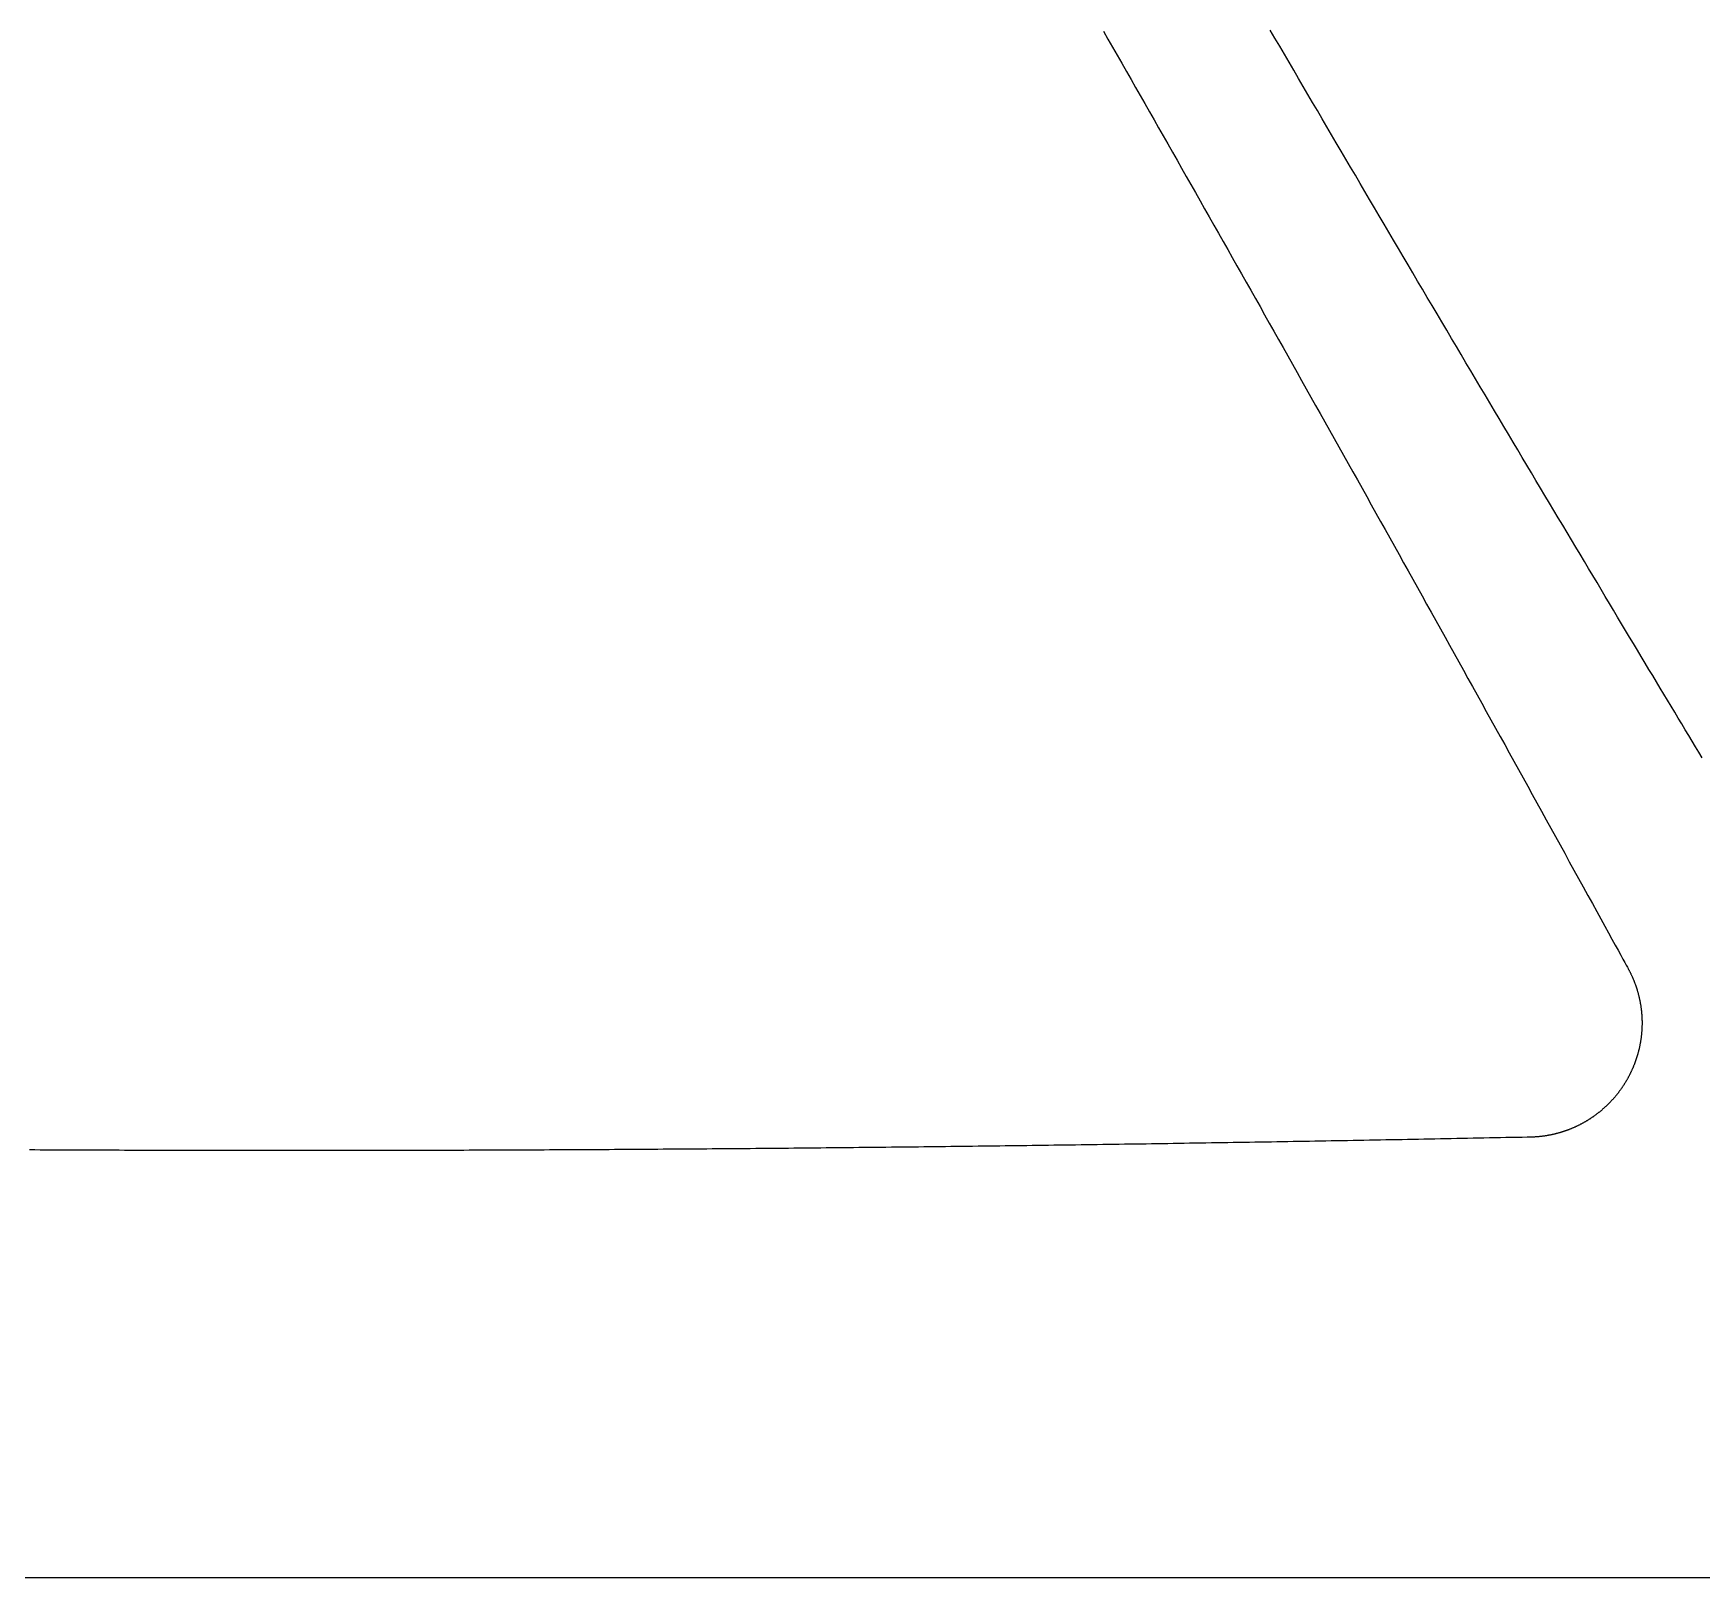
# Model space of a CAD drawing. Extents: x -3 to 136, y 0 to 121.
# Drawn here: x 81.09 to 97.9, y 0 to 15.56 of the extents above; entities that cross this region are included whole.
import ezdxf

# ---------------------------------------------------------------- set-up
doc = ezdxf.new("R2010")
doc.units = 0
doc.layers.get('0').update_dxf_attribs({"linetype": 'CONTINUOUS'})

msp = doc.modelspace()

# ---------------------------------------------------------------- linework, layer by layer
msp.add_lwpolyline([(69.26408, 119.9689, 0.57735027), (64.06792, 119.9689), (-2.59808, 4.5, 0.57735027), (0, 0), (133.332, 0, 0.57735027), (135.93008, 4.5)], format="xyb", close=True)
for points in [[(91.8734, 15.584, 0), (91.9198, 15.5029, 0), (91.9662, 15.4218, 0), (92.0126, 15.3407, 0), (92.0589, 15.2595, 0), (92.1053, 15.1784, 0), (92.1517, 15.0972, 0), (92.198, 15.0159, 0), (92.2444, 14.9347, 0), (92.2907, 14.8534, 0), (92.3371, 14.772, 0), (92.3834, 14.6907, 0), (92.4298, 14.6093, 0), (92.4762, 14.5278, 0), (92.5225, 14.4464, 0), (92.5689, 14.3648, 0), (92.6153, 14.2833, 0), (92.6616, 14.2017, 0), (92.708, 14.1201, 0), (92.7544, 14.0384, 0), (92.8008, 13.9566, 0), (92.8472, 13.8749, 0), (92.8936, 13.7931, 0), (92.94, 13.7112, 0), (92.9864, 13.6293, 0), (93.0328, 13.5473, 0), (93.0793, 13.4653, 0), (93.1257, 13.3832, 0), (93.1722, 13.3011, 0), (93.2187, 13.219, 0), (93.2651, 13.1367, 0), (93.3116, 13.0545, 0), (93.3581, 12.9721, 0), (93.4047, 12.8897, 0), (93.4512, 12.8073, 0), (93.4977, 12.7248, 0), (93.5443, 12.6422, 0), (93.5909, 12.5596, 0), (93.6375, 12.4769, 0), (93.6841, 12.3941, 0), (93.7307, 12.3113, 0), (93.7774, 12.2284, 0), (93.8241, 12.1454, 0), (93.8707, 12.0624, 0), (93.9175, 11.9793, 0), (93.9642, 11.8961, 0), (94.011, 11.8129, 0), (94.0577, 11.7295, 0), (94.1045, 11.6462, 0), (94.1514, 11.5627, 0), (94.1982, 11.4791, 0), (94.2451, 11.3955, 0), (94.292, 11.3118, 0), (94.3389, 11.2281, 0), (94.3857, 11.1444, 0), (94.4325, 11.0608, 0), (94.4793, 10.9772, 0), (94.526, 10.8937, 0), (94.5727, 10.8102, 0), (94.6193, 10.7268, 0), (94.6659, 10.6434, 0), (94.7124, 10.5601, 0), (94.759, 10.4767, 0), (94.8054, 10.3934, 0), (94.8519, 10.3102, 0), (94.8983, 10.2269, 0), (94.9447, 10.1437, 0), (94.9911, 10.0605, 0), (95.0374, 9.97727, 0), (95.0838, 9.89407, 0), (95.1301, 9.81088, 0), (95.1764, 9.72768, 0), (95.2226, 9.64449, 0), (95.2689, 9.56128, 0), (95.3151, 9.47807, 0), (95.3614, 9.39484, 0), (95.4076, 9.31159, 0), (95.4539, 9.22833, 0), (95.5001, 9.14503, 0), (95.5463, 9.06172, 0), (95.5926, 8.97837, 0), (95.6388, 8.89498, 0), (95.685, 8.81156, 0), (95.7313, 8.72809, 0), (95.7775, 8.64458, 0), (95.8238, 8.56102, 0), (95.8701, 8.47741, 0), (95.9164, 8.39374, 0), (95.9627, 8.31001, 0), (96.009, 8.22622, 0), (96.0554, 8.14236, 0), (96.1018, 8.05844, 0), (96.1482, 7.97443, 0), (96.1946, 7.89036, 0), (96.2411, 7.8062, 0), (96.2876, 7.72195, 0), (96.3341, 7.63762, 0), (96.3807, 7.5532, 0), (96.4273, 7.46868, 0), (96.474, 7.38407, 0), (96.5207, 7.29935, 0), (96.5674, 7.21453, 0), (96.6142, 7.1296, 0), (96.661, 7.04455, 0), (96.7079, 6.95939, 0), (96.7545, 6.87472, 0), (96.7998, 6.79244, 0), (96.8434, 6.71308, 0), (96.8853, 6.63704, 0), (96.925, 6.56474, 0), (96.9625, 6.4966, 0), (96.9974, 6.43302, 0), (97.0296, 6.37442, 0), (97.0589, 6.32121, 0), (97.0849, 6.27381, 0), (97.1075, 6.23264, 0), (97.1265, 6.19809, 0), (97.1416, 6.1706, 0), (97.1526, 6.15056, 0), (97.1593, 6.1384, 0)], [(97.9051, 8.26249, 0), (97.872, 8.31748, 0), (97.8385, 8.37311, 0), (97.8046, 8.42939, 0), (97.7704, 8.4863, 0), (97.7358, 8.54384, 0), (97.7008, 8.60201, 0), (97.6654, 8.66079, 0), (97.6297, 8.72018, 0), (97.5936, 8.78018, 0), (97.5572, 8.84077, 0), (97.5204, 8.90195, 0), (97.4833, 8.96372, 0), (97.4459, 9.02606, 0), (97.4081, 9.08898, 0), (97.37, 9.15246, 0), (97.3316, 9.21649, 0), (97.2928, 9.28108, 0), (97.2537, 9.34621, 0), (97.2143, 9.41188, 0), (97.1746, 9.47809, 0), (97.1346, 9.54482, 0), (97.0943, 9.61206, 0), (97.0537, 9.67982, 0), (97.0128, 9.74809, 0), (96.9716, 9.81685, 0), (96.9302, 9.88611, 0), (96.8884, 9.95585, 0), (96.8464, 10.0261, 0), (96.8041, 10.0968, 0), (96.7615, 10.1679, 0), (96.7187, 10.2396, 0), (96.6756, 10.3116, 0), (96.6323, 10.3842, 0), (96.5887, 10.4571, 0), (96.5449, 10.5305, 0), (96.5008, 10.6044, 0), (96.4565, 10.6786, 0), (96.4119, 10.7533, 0), (96.3671, 10.8284, 0), (96.3221, 10.9038, 0), (96.2769, 10.9797, 0), (96.2314, 11.056, 0), (96.1858, 11.1326, 0), (96.1399, 11.2096, 0), (96.0938, 11.287, 0), (96.0476, 11.3647, 0), (96.0011, 11.4429, 0), (95.9544, 11.5213, 0), (95.9076, 11.6001, 0), (95.8605, 11.6792, 0), (95.8133, 11.7587, 0), (95.7659, 11.8385, 0), (95.7183, 11.9186, 0), (95.6706, 11.999, 0), (95.6227, 12.0797, 0), (95.5746, 12.1608, 0), (95.5264, 12.2421, 0), (95.4781, 12.3237, 0), (95.4295, 12.4056, 0), (95.3809, 12.4877, 0), (95.3321, 12.5701, 0), (95.2832, 12.6527, 0), (95.2344, 12.7353, 0), (95.1856, 12.8178, 0), (95.1368, 12.9003, 0), (95.0881, 12.9827, 0), (95.0395, 13.065, 0), (94.9909, 13.1473, 0), (94.9424, 13.2295, 0), (94.8939, 13.3117, 0), (94.8455, 13.3938, 0), (94.7971, 13.4758, 0), (94.7488, 13.5579, 0), (94.7005, 13.6398, 0), (94.6523, 13.7217, 0), (94.6041, 13.8036, 0), (94.5559, 13.8854, 0), (94.5078, 13.9672, 0), (94.4598, 14.0489, 0), (94.4118, 14.1306, 0), (94.3639, 14.2122, 0), (94.3159, 14.2938, 0), (94.2681, 14.3754, 0), (94.2202, 14.4569, 0), (94.1725, 14.5384, 0), (94.1247, 14.6198, 0), (94.077, 14.7012, 0), (94.0294, 14.7826, 0), (93.9817, 14.8639, 0), (93.9342, 14.9452, 0), (93.8866, 15.0265, 0), (93.8391, 15.1077, 0), (93.7917, 15.1889, 0), (93.7442, 15.2701, 0), (93.6968, 15.3512, 0), (93.6495, 15.4324, 0), (93.6021, 15.5135, 0), (93.5549, 15.5945, 0)], [(97.1593, 6.1384, 0), (97.1618, 6.13377, 0), (97.1644, 6.12913, 0), (97.1668, 6.12447, 0), (97.1693, 6.11981, 0), (97.1718, 6.11513, 0), (97.1742, 6.11044, 0), (97.1766, 6.10575, 0), (97.179, 6.10104, 0), (97.1813, 6.09632, 0), (97.1836, 6.09159, 0), (97.186, 6.08685, 0), (97.1882, 6.0821, 0), (97.1905, 6.07734, 0), (97.1928, 6.07257, 0), (97.195, 6.06779, 0), (97.1972, 6.063, 0), (97.1994, 6.0582, 0), (97.2015, 6.05339, 0), (97.2036, 6.04857, 0), (97.2057, 6.04374, 0), (97.2078, 6.0389, 0), (97.2099, 6.03406, 0), (97.2119, 6.0292, 0), (97.214, 6.02433, 0), (97.216, 6.01945, 0), (97.2179, 6.01457, 0), (97.2199, 6.00967, 0), (97.2218, 6.00477, 0), (97.2237, 5.99986, 0), (97.2256, 5.99494, 0), (97.2275, 5.99, 0), (97.2293, 5.98507, 0), (97.2311, 5.98012, 0), (97.2329, 5.97516, 0), (97.2347, 5.9702, 0), (97.2364, 5.96522, 0), (97.2381, 5.96024, 0), (97.2398, 5.95525, 0), (97.2415, 5.95026, 0), (97.2432, 5.94525, 0), (97.2448, 5.94024, 0), (97.2464, 5.93521, 0), (97.248, 5.93018, 0), (97.2496, 5.92515, 0), (97.2511, 5.9201, 0), (97.2526, 5.91505, 0), (97.2541, 5.90999, 0), (97.2556, 5.90492, 0), (97.257, 5.89985, 0), (97.2584, 5.89477, 0), (97.2598, 5.88968, 0), (97.2612, 5.88458, 0), (97.2626, 5.87948, 0), (97.2639, 5.87437, 0), (97.2652, 5.86925, 0), (97.2665, 5.86413, 0), (97.2677, 5.85901, 0), (97.269, 5.85388, 0), (97.2702, 5.84874, 0), (97.2714, 5.8436, 0), (97.2725, 5.83845, 0), (97.2737, 5.8333, 0), (97.2748, 5.82815, 0), (97.2759, 5.82299, 0), (97.2769, 5.81782, 0), (97.278, 5.81265, 0), (97.279, 5.80748, 0), (97.28, 5.8023, 0), (97.2809, 5.79712, 0), (97.2819, 5.79193, 0), (97.2828, 5.78674, 0), (97.2837, 5.78155, 0), (97.2846, 5.77635, 0), (97.2854, 5.77115, 0), (97.2863, 5.76594, 0), (97.2871, 5.76074, 0), (97.2878, 5.75552, 0), (97.2886, 5.75031, 0), (97.2893, 5.74509, 0), (97.29, 5.73987, 0), (97.2907, 5.73464, 0), (97.2914, 5.72941, 0), (97.292, 5.72418, 0), (97.2926, 5.71894, 0), (97.2932, 5.71371, 0), (97.2938, 5.70847, 0), (97.2943, 5.70322, 0), (97.2948, 5.69798, 0), (97.2953, 5.69273, 0), (97.2958, 5.68748, 0), (97.2962, 5.68222, 0), (97.2966, 5.67697, 0), (97.297, 5.67171, 0), (97.2974, 5.66645, 0), (97.2977, 5.66119, 0), (97.298, 5.65593, 0), (97.2983, 5.65066, 0), (97.2986, 5.64539, 0), (97.2988, 5.64013, 0), (97.2991, 5.63486, 0), (97.2993, 5.62958, 0), (97.2994, 5.62431, 0), (97.2996, 5.61904, 0), (97.2997, 5.61376, 0), (97.2998, 5.60848, 0), (97.2999, 5.60321, 0), (97.2999, 5.59793, 0), (97.3, 5.59265, 0), (97.3, 5.58737, 0), (97.2999, 5.58209, 0), (97.2999, 5.57681, 0), (97.2998, 5.57154, 0), (97.2997, 5.56626, 0), (97.2996, 5.56099, 0), (97.2995, 5.55572, 0), (97.2993, 5.55045, 0), (97.2991, 5.54519, 0), (97.2989, 5.53992, 0), (97.2987, 5.53466, 0), (97.2984, 5.52939, 0), (97.2981, 5.52414, 0), (97.2978, 5.51888, 0), (97.2975, 5.51362, 0), (97.2971, 5.50837, 0), (97.2967, 5.50312, 0), (97.2963, 5.49787, 0), (97.2959, 5.49263, 0), (97.2954, 5.48738, 0), (97.295, 5.48214, 0), (97.2945, 5.4769, 0), (97.2939, 5.47167, 0), (97.2934, 5.46644, 0), (97.2928, 5.46121, 0), (97.2922, 5.45598, 0), (97.2916, 5.45076, 0), (97.2909, 5.44554, 0), (97.2903, 5.44033, 0), (97.2896, 5.43511, 0), (97.2889, 5.42991, 0), (97.2881, 5.4247, 0), (97.2874, 5.4195, 0), (97.2866, 5.4143, 0), (97.2858, 5.40911, 0), (97.2849, 5.40392, 0), (97.2841, 5.39873, 0), (97.2832, 5.39355, 0), (97.2823, 5.38837, 0), (97.2813, 5.3832, 0), (97.2804, 5.37803, 0), (97.2794, 5.37287, 0), (97.2784, 5.36771, 0), (97.2774, 5.36255, 0), (97.2763, 5.3574, 0), (97.2753, 5.35225, 0), (97.2742, 5.34711, 0), (97.2731, 5.34198, 0), (97.2719, 5.33684, 0), (97.2707, 5.33172, 0), (97.2696, 5.3266, 0), (97.2683, 5.32148, 0), (97.2671, 5.31637, 0), (97.2658, 5.31127, 0), (97.2646, 5.30617, 0), (97.2633, 5.30107, 0), (97.2619, 5.29598, 0), (97.2606, 5.2909, 0), (97.2592, 5.28583, 0), (97.2578, 5.28075, 0), (97.2564, 5.27569, 0), (97.2549, 5.27063, 0), (97.2535, 5.26558, 0), (97.252, 5.26053, 0), (97.2505, 5.25549, 0), (97.2489, 5.25046, 0), (97.2474, 5.24543, 0), (97.2458, 5.24041, 0), (97.2442, 5.23539, 0), (97.2425, 5.23039, 0), (97.2409, 5.22539, 0), (97.2392, 5.22039, 0), (97.2375, 5.21541, 0), (97.2358, 5.21043, 0), (97.234, 5.20545, 0), (97.2323, 5.20049, 0), (97.2305, 5.19553, 0), (97.2286, 5.19058, 0), (97.2268, 5.18564, 0), (97.2249, 5.1807, 0), (97.2231, 5.17577, 0), (97.2212, 5.17085, 0), (97.2192, 5.16594, 0), (97.2173, 5.16104, 0), (97.2153, 5.15614, 0), (97.2133, 5.15125, 0), (97.2113, 5.14637, 0), (97.2092, 5.14151, 0), (97.2072, 5.13665, 0), (97.2051, 5.13181, 0), (97.203, 5.12697, 0), (97.2009, 5.12215, 0), (97.1987, 5.11733, 0), (97.1965, 5.11253, 0), (97.1943, 5.10774, 0), (97.1921, 5.10295, 0), (97.1899, 5.09818, 0), (97.1876, 5.09342, 0), (97.1854, 5.08867, 0), (97.1831, 5.08394, 0), (97.1807, 5.07921, 0), (97.1784, 5.07449, 0), (97.176, 5.06979, 0), (97.1736, 5.0651, 0), (97.1712, 5.06042, 0), (97.1688, 5.05575, 0), (97.1664, 5.05109, 0), (97.1639, 5.04644, 0), (97.1614, 5.04181, 0), (97.1589, 5.03719, 0), (97.1563, 5.03257, 0), (97.1538, 5.02798, 0), (97.1512, 5.02339, 0), (97.1486, 5.01881, 0), (97.146, 5.01425, 0), (97.1434, 5.0097, 0), (97.1407, 5.00516, 0), (97.138, 5.00064, 0), (97.1353, 4.99612, 0), (97.1326, 4.99162, 0), (97.1299, 4.98714, 0), (97.1271, 4.98266, 0), (97.1244, 4.9782, 0), (97.1216, 4.97375, 0), (97.1187, 4.96931, 0), (97.1159, 4.96489, 0), (97.113, 4.96048, 0), (97.1102, 4.95608, 0), (97.1073, 4.95169, 0), (97.1043, 4.94732, 0), (97.1014, 4.94296, 0), (97.0984, 4.93862, 0), (97.0955, 4.93429, 0), (97.0925, 4.92997, 0), (97.0894, 4.92566, 0), (97.0864, 4.92137, 0), (97.0833, 4.91709, 0), (97.0803, 4.91283, 0), (97.0772, 4.90858, 0), (97.0741, 4.90435, 0), (97.0709, 4.90012, 0), (97.0678, 4.89592, 0), (97.0646, 4.89172, 0), (97.0614, 4.88754, 0), (97.0582, 4.88338, 0), (97.055, 4.87923, 0), (97.0517, 4.87509, 0), (97.0484, 4.87097, 0), (97.0451, 4.86686, 0), (97.0418, 4.86277, 0), (97.0385, 4.85869, 0), (97.0352, 4.85463, 0), (97.0318, 4.85058, 0), (97.0284, 4.84655, 0), (97.025, 4.84253, 0), (97.0216, 4.83852, 0), (97.0181, 4.83454, 0), (97.0147, 4.83056, 0), (97.0112, 4.8266, 0), (97.0077, 4.82266, 0), (97.0042, 4.81873, 0), (97.0007, 4.81482, 0), (96.9971, 4.81093, 0), (96.9935, 4.80705, 0), (96.9899, 4.80318, 0), (96.9863, 4.79933, 0), (96.9827, 4.7955, 0), (96.9791, 4.79168, 0), (96.9754, 4.78788, 0), (96.9717, 4.78409, 0), (96.968, 4.78032, 0), (96.9643, 4.77657, 0), (96.9606, 4.77284, 0), (96.9568, 4.76912, 0), (96.9531, 4.76543, 0), (96.9493, 4.76175, 0), (96.9455, 4.75809, 0), (96.9417, 4.75444, 0), (96.9379, 4.75082, 0), (96.934, 4.74721, 0), (96.9301, 4.74362, 0), (96.9263, 4.74005, 0), (96.9224, 4.7365, 0), (96.9185, 4.73296, 0), (96.9146, 4.72945, 0), (96.9106, 4.72595, 0), (96.9067, 4.72247, 0), (96.9027, 4.71901, 0), (96.8987, 4.71557, 0), (96.8947, 4.71215, 0), (96.8907, 4.70874, 0), (96.8867, 4.70536, 0), (96.8826, 4.70199, 0), (96.8786, 4.69864, 0), (96.8745, 4.69531, 0), (96.8704, 4.692, 0), (96.8663, 4.68871, 0), (96.8622, 4.68544, 0), (96.8581, 4.68219, 0), (96.8539, 4.67895, 0), (96.8497, 4.67574, 0), (96.8456, 4.67254, 0), (96.8414, 4.66937, 0), (96.8372, 4.66621, 0), (96.833, 4.66307, 0), (96.8287, 4.65996, 0), (96.8245, 4.65686, 0), (96.8202, 4.65378, 0), (96.8159, 4.65072, 0), (96.8117, 4.64768, 0), (96.8074, 4.64466, 0), (96.803, 4.64166, 0), (96.7987, 4.63868, 0), (96.7944, 4.63572, 0), (96.79, 4.63278, 0), (96.7856, 4.62985, 0), (96.7813, 4.62695, 0), (96.7769, 4.62407, 0), (96.7725, 4.62121, 0), (96.768, 4.61837, 0), (96.7636, 4.61555, 0), (96.7591, 4.61275, 0), (96.7547, 4.60997, 0), (96.7502, 4.60721, 0), (96.7457, 4.60447, 0), (96.7412, 4.60175, 0), (96.7367, 4.59905, 0), (96.7322, 4.59637, 0), (96.7276, 4.59372, 0), (96.7231, 4.59108, 0), (96.7185, 4.58846, 0), (96.7139, 4.58587, 0), (96.7094, 4.58329, 0), (96.7048, 4.58074, 0), (96.7001, 4.5782, 0), (96.6955, 4.57569, 0), (96.6909, 4.5732, 0), (96.6862, 4.57073, 0), (96.6816, 4.56828, 0), (96.6769, 4.56585, 0), (96.6722, 4.56344, 0), (96.6675, 4.56106, 0), (96.6628, 4.55869, 0), (96.6581, 4.55635, 0), (96.6534, 4.55403, 0), (96.6486, 4.55173, 0), (96.6439, 4.54945, 0), (96.6391, 4.54719, 0), (96.6343, 4.54495, 0), (96.6296, 4.54274, 0), (96.6248, 4.54054, 0), (96.6199, 4.53837, 0), (96.6151, 4.53622, 0), (96.6103, 4.5341, 0), (96.6055, 4.53199, 0), (96.6006, 4.52991, 0), (96.5957, 4.52784, 0), (96.5909, 4.52581, 0), (96.586, 4.52379, 0), (96.5811, 4.5218, 0), (96.5762, 4.51983, 0), (96.5713, 4.51788, 0), (96.5664, 4.51596, 0), (96.5615, 4.51406, 0), (96.5566, 4.51218, 0), (96.5516, 4.51032, 0), (96.5467, 4.50849, 0), (96.5418, 4.50668, 0), (96.5368, 4.5049, 0), (96.5318, 4.50314, 0), (96.5269, 4.5014, 0), (96.5219, 4.49968, 0), (96.5169, 4.49799, 0), (96.5119, 4.49632, 0), (96.5069, 4.49467, 0), (96.5019, 4.49305, 0), (96.4969, 4.49145, 0), (96.4919, 4.48987, 0), (96.4869, 4.48832, 0), (96.4818, 4.48679, 0), (96.4768, 4.48528, 0), (96.4717, 4.48379, 0), (96.4667, 4.48233, 0), (96.4616, 4.4809, 0), (96.4566, 4.47948, 0), (96.4515, 4.47809, 0), (96.4464, 4.47673, 0), (96.4413, 4.47538, 0), (96.4363, 4.47406, 0), (96.4312, 4.47277, 0), (96.4261, 4.47149, 0), (96.421, 4.47024, 0), (96.4158, 4.46902, 0), (96.4107, 4.46782, 0), (96.4056, 4.46664, 0), (96.4005, 4.46548, 0), (96.3953, 4.46435, 0), (96.3902, 4.46324, 0), (96.3851, 4.46216, 0), (96.3799, 4.4611, 0), (96.3748, 4.46006, 0), (96.3696, 4.45905, 0), (96.3645, 4.45806, 0), (96.3593, 4.4571, 0), (96.3541, 4.45616, 0), (96.3489, 4.45524, 0), (96.3438, 4.45435, 0), (96.3386, 4.45348, 0), (96.3334, 4.45263, 0), (96.3282, 4.45181, 0), (96.323, 4.45101, 0), (96.3178, 4.45024, 0), (96.3126, 4.44949, 0), (96.3074, 4.44876, 0), (96.3022, 4.44806, 0), (96.297, 4.44738, 0), (96.2917, 4.44673, 0), (96.2865, 4.4461, 0), (96.2813, 4.44549, 0), (96.2761, 4.44491, 0), (96.2708, 4.44435, 0), (96.2656, 4.44382, 0), (96.2604, 4.44331, 0), (96.2551, 4.44283, 0), (96.2499, 4.44237, 0), (96.2446, 4.44193, 0), (96.2394, 4.44152, 0), (96.2341, 4.44113, 0), (96.2289, 4.44077, 0), (96.2236, 4.44043, 0), (96.2183, 4.44012, 0), (96.2131, 4.43983, 0), (96.2078, 4.43956, 0), (96.2026, 4.43932, 0), (96.1973, 4.4391, 0), (96.192, 4.43891, 0), (96.1867, 4.43874, 0), (96.1815, 4.4386, 0), (96.1762, 4.43848, 0)], [(96.1762, 4.43848, 0), (96.1418, 4.43779, 0), (96.0936, 4.43682, 0), (96.0376, 4.43569, 0), (95.9827, 4.43459, 0), (95.9279, 4.43349, 0), (95.8726, 4.43239, 0), (95.8174, 4.43129, 0), (95.7623, 4.4302, 0), (95.7073, 4.42911, 0), (95.6524, 4.42803, 0), (95.5975, 4.42695, 0), (95.5427, 4.42588, 0), (95.4878, 4.42481, 0), (95.4329, 4.42374, 0), (95.378, 4.42268, 0), (95.323, 4.42162, 0), (95.268, 4.42056, 0), (95.213, 4.4195, 0), (95.158, 4.41845, 0), (95.103, 4.41741, 0), (95.048, 4.41637, 0), (94.9931, 4.41533, 0), (94.9381, 4.4143, 0), (94.8832, 4.41327, 0), (94.8282, 4.41224, 0), (94.7733, 4.41122, 0), (94.7184, 4.4102, 0), (94.6635, 4.40919, 0), (94.6086, 4.40818, 0), (94.5537, 4.40718, 0), (94.4988, 4.40618, 0), (94.4439, 4.40518, 0), (94.389, 4.40419, 0), (94.3341, 4.4032, 0), (94.2792, 4.40221, 0), (94.2243, 4.40123, 0), (94.1694, 4.40026, 0), (94.1146, 4.39928, 0), (94.0597, 4.39832, 0), (94.0048, 4.39735, 0), (93.9499, 4.39639, 0), (93.895, 4.39544, 0), (93.8401, 4.39449, 0), (93.7852, 4.39354, 0), (93.7303, 4.3926, 0), (93.6753, 4.39166, 0), (93.6204, 4.39072, 0), (93.5655, 4.38979, 0), (93.5105, 4.38887, 0), (93.4556, 4.38794, 0), (93.4006, 4.38702, 0), (93.3457, 4.38611, 0), (93.2908, 4.3852, 0), (93.2359, 4.3843, 0), (93.181, 4.3834, 0), (93.1261, 4.3825, 0), (93.0712, 4.38161, 0), (93.0164, 4.38073, 0), (92.9616, 4.37985, 0), (92.9067, 4.37897, 0), (92.8519, 4.3781, 0), (92.7971, 4.37723, 0), (92.7423, 4.37637, 0), (92.6875, 4.37551, 0), (92.6327, 4.37466, 0), (92.578, 4.37381, 0), (92.5232, 4.37297, 0), (92.4685, 4.37213, 0), (92.4137, 4.37129, 0), (92.359, 4.37046, 0), (92.3043, 4.36964, 0), (92.2495, 4.36882, 0), (92.1948, 4.368, 0), (92.1401, 4.36719, 0), (92.0855, 4.36639, 0), (92.0308, 4.36558, 0), (91.9761, 4.36479, 0), (91.9214, 4.364, 0), (91.8668, 4.36321, 0), (91.8121, 4.36243, 0), (91.7575, 4.36165, 0), (91.7028, 4.36088, 0), (91.6482, 4.36011, 0), (91.5936, 4.35934, 0), (91.5389, 4.35859, 0), (91.4843, 4.35783, 0), (91.4297, 4.35708, 0), (91.3751, 4.35634, 0), (91.3205, 4.3556, 0), (91.2659, 4.35487, 0), (91.2113, 4.35414, 0), (91.1567, 4.35341, 0), (91.1021, 4.35269, 0), (91.0475, 4.35198, 0), (90.9929, 4.35127, 0), (90.9383, 4.35056, 0), (90.8837, 4.34986, 0), (90.8292, 4.34917, 0), (90.7746, 4.34848, 0), (90.72, 4.34779, 0), (90.6654, 4.34711, 0), (90.6108, 4.34644, 0), (90.5563, 4.34576, 0), (90.5017, 4.3451, 0), (90.4471, 4.34444, 0), (90.3926, 4.34378, 0), (90.338, 4.34313, 0), (90.2834, 4.34249, 0), (90.2288, 4.34184, 0), (90.1743, 4.34121, 0), (90.1197, 4.34058, 0), (90.0651, 4.33995, 0), (90.0105, 4.33933, 0), (89.956, 4.33871, 0), (89.9014, 4.3381, 0), (89.8468, 4.3375, 0), (89.7922, 4.3369, 0), (89.7376, 4.3363, 0), (89.683, 4.33571, 0), (89.6284, 4.33512, 0), (89.5738, 4.33454, 0), (89.5192, 4.33397, 0), (89.4646, 4.3334, 0), (89.41, 4.33283, 0), (89.3554, 4.33227, 0), (89.3008, 4.33172, 0), (89.2461, 4.33117, 0), (89.1915, 4.33062, 0), (89.1369, 4.33008, 0), (89.0822, 4.32955, 0), (89.0276, 4.32902, 0), (88.9729, 4.32849, 0), (88.9183, 4.32797, 0), (88.8636, 4.32746, 0), (88.8089, 4.32695, 0), (88.7543, 4.32644, 0), (88.6996, 4.32595, 0), (88.6449, 4.32545, 0), (88.5902, 4.32496, 0), (88.5355, 4.32448, 0), (88.4807, 4.324, 0), (88.426, 4.32353, 0), (88.3713, 4.32306, 0), (88.3165, 4.3226, 0), (88.2618, 4.32214, 0), (88.207, 4.32169, 0), (88.1522, 4.32124, 0), (88.0974, 4.3208, 0), (88.0426, 4.32037, 0), (87.9878, 4.31994, 0), (87.933, 4.31951, 0), (87.8782, 4.31909, 0), (87.8233, 4.31867, 0), (87.7685, 4.31826, 0), (87.7136, 4.31786, 0), (87.6588, 4.31746, 0), (87.6039, 4.31707, 0), (87.549, 4.31668, 0), (87.4941, 4.3163, 0), (87.4393, 4.31592, 0), (87.3845, 4.31555, 0), (87.3298, 4.31518, 0), (87.275, 4.31482, 0), (87.2203, 4.31446, 0), (87.1656, 4.31411, 0), (87.111, 4.31377, 0), (87.0564, 4.31343, 0), (87.0018, 4.3131, 0), (86.9472, 4.31277, 0), (86.8927, 4.31245, 0), (86.8382, 4.31213, 0), (86.7837, 4.31182, 0), (86.7293, 4.31151, 0), (86.6749, 4.31121, 0), (86.6205, 4.31092, 0), (86.5661, 4.31063, 0), (86.5118, 4.31034, 0), (86.4574, 4.31007, 0), (86.4031, 4.30979, 0), (86.3489, 4.30952, 0), (86.2946, 4.30926, 0), (86.2404, 4.30901, 0), (86.1862, 4.30875, 0), (86.1321, 4.30851, 0), (86.0779, 4.30827, 0), (86.0238, 4.30803, 0), (85.9697, 4.3078, 0), (85.9156, 4.30758, 0), (85.8616, 4.30736, 0), (85.8075, 4.30715, 0), (85.7535, 4.30694, 0), (85.6996, 4.30674, 0), (85.6456, 4.30654, 0), (85.5916, 4.30635, 0), (85.5377, 4.30617, 0), (85.4838, 4.30599, 0), (85.4299, 4.30581, 0), (85.3761, 4.30564, 0), (85.3222, 4.30548, 0), (85.2684, 4.30532, 0), (85.2146, 4.30516, 0), (85.1608, 4.30502, 0), (85.1071, 4.30487, 0), (85.0533, 4.30474, 0), (84.9996, 4.30461, 0), (84.9459, 4.30448, 0), (84.8922, 4.30436, 0), (84.8385, 4.30424, 0), (84.7849, 4.30413, 0), (84.7312, 4.30403, 0), (84.6776, 4.30393, 0), (84.624, 4.30383, 0), (84.5704, 4.30375, 0), (84.5169, 4.30366, 0), (84.4633, 4.30359, 0), (84.4098, 4.30351, 0), (84.3562, 4.30345, 0), (84.3027, 4.30338, 0), (84.2492, 4.30333, 0), (84.1957, 4.30328, 0), (84.1423, 4.30323, 0), (84.0888, 4.30319, 0), (84.0354, 4.30316, 0), (83.9819, 4.30313, 0), (83.9285, 4.3031, 0), (83.8751, 4.30308, 0), (83.8217, 4.30307, 0), (83.7683, 4.30306, 0), (83.715, 4.30306, 0), (83.6616, 4.30306, 0), (83.6082, 4.30307, 0), (83.5549, 4.30308, 0), (83.5016, 4.3031, 0), (83.4483, 4.30312, 0), (83.395, 4.30315, 0), (83.3417, 4.30319, 0), (83.2884, 4.30323, 0), (83.2351, 4.30327, 0), (83.1818, 4.30332, 0), (83.1286, 4.30338, 0), (83.0753, 4.30344, 0), (83.0221, 4.30351, 0), (82.9688, 4.30358, 0), (82.9156, 4.30366, 0), (82.8624, 4.30374, 0), (82.8092, 4.30383, 0), (82.756, 4.30392, 0), (82.7028, 4.30402, 0), (82.6496, 4.30412, 0), (82.5964, 4.30423, 0), (82.5432, 4.30434, 0), (82.49, 4.30446, 0), (82.4368, 4.30459, 0), (82.3837, 4.30472, 0), (82.3305, 4.30485, 0), (82.2773, 4.30499, 0), (82.2242, 4.30514, 0), (82.171, 4.30529, 0), (82.1179, 4.30544, 0), (82.0647, 4.3056, 0), (82.0116, 4.30577, 0), (81.9584, 4.30594, 0), (81.9053, 4.30612, 0), (81.8522, 4.3063, 0), (81.799, 4.30649, 0), (81.7459, 4.30668, 0), (81.6928, 4.30688, 0), (81.6396, 4.30708, 0), (81.5865, 4.30729, 0), (81.5334, 4.30751, 0), (81.4802, 4.30773, 0), (81.4271, 4.30795, 0), (81.374, 4.30818, 0), (81.3208, 4.30841, 0), (81.2677, 4.30865, 0), (81.2146, 4.3089, 0), (81.1614, 4.30915, 0), (81.1083, 4.30941, 0), (81.0551, 4.30967, 0)]]:
    msp.add_polyline3d(points)

doc.saveas('drawing.dxf')
